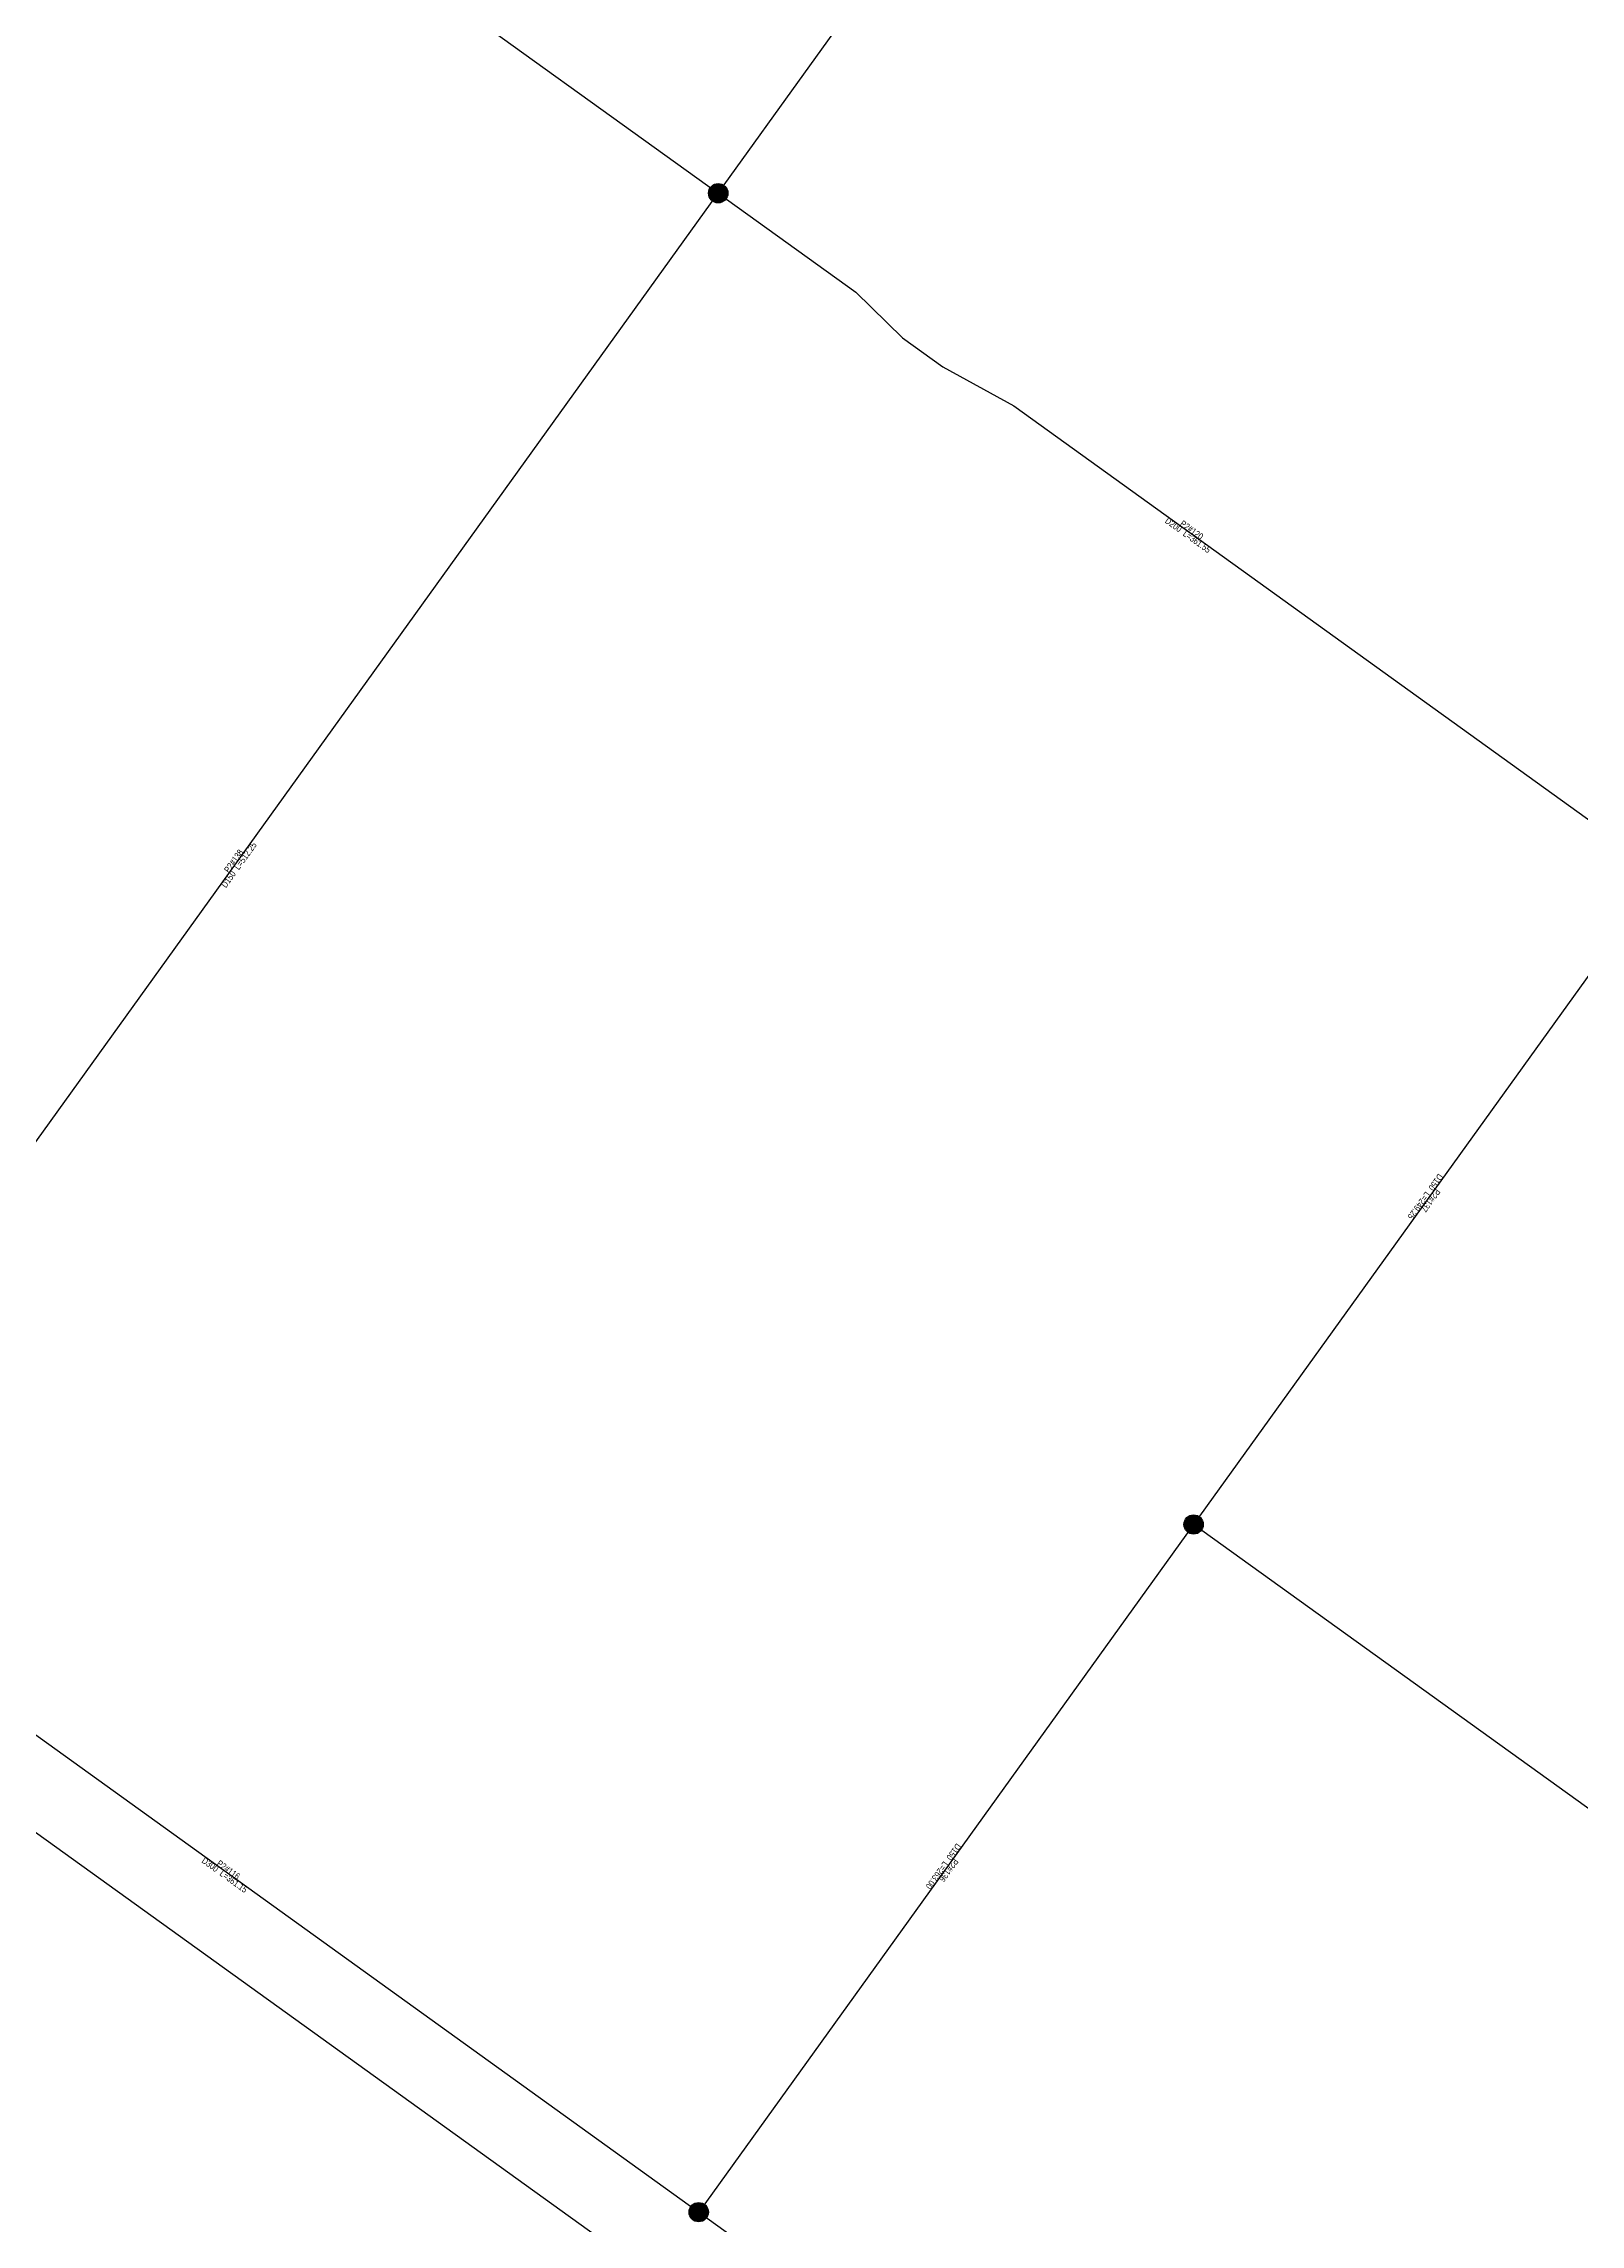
# Model space of a CAD drawing. Header units: metres. Extents: x 145472 to 149777, y 297313 to 301407.
# Drawn here: x 146809 to 147286, y 299907 to 300584 of the extents above; entities that cross this region are included whole.
import ezdxf
from ezdxf.enums import TextEntityAlignment as Align

# ---------------------------------------------------------------- set-up
doc = ezdxf.new("R2010")
doc.units = ezdxf.units.M
for name, color, linetype in [('EPANET2-JUNCTION', 7, 'Continuous'), ('EPANET2-PIPE', 3, 'Continuous'), ('EPANET2-PIPE_no', 7, 'Continuous')]:
    doc.layers.add(name, color=color, linetype=linetype)

# ---------------------------------------------------------------- blocks, each defined once
blk = doc.blocks.new('PIPE_BLOCK')
at = {"width": 0.8}
for tag, p in [('INFO', (0, -1)), ('ID', (0, 1))]:
    blk.add_attdef(tag, text='', height=2, dxfattribs=at).set_placement(p, align=Align.MIDDLE_CENTER)
blk = doc.blocks.new('JUNCTION_BLOCK')
h = blk.add_hatch(color=255)
edge = h.paths.add_edge_path()
edge.add_arc((0, 0), 3, 0, 360)
at = {"color": 5}
blk.add_circle((0, 0), 3, dxfattribs=at)
at = {"color": 5, "width": 0.7}
blk.add_attdef('ID', text='', height=3, dxfattribs=at).set_placement((0, 0), align=Align.MIDDLE_CENTER)

msp = doc.modelspace()

# ---------------------------------------------------------------- linework, layer by layer
at = {"layer": 'EPANET2-PIPE'}
for points in [[(147018.18, 300537.79), (147331.17, 300972.74)], [(146834.41, 300666.34), (146907.5, 300613.74), (146921.42, 300607.42), (147018.18, 300537.79)], [(146718.98, 300122), (147018.18, 300537.79)], [(147018.18, 300537.79), (147060.91, 300507.04), (147075.39, 300492.92), (147087.9, 300483.93), (147109.94, 300471.76), (147311.32, 300326.85)], [(147311.32, 300326.85), (147165.74, 300124.53)], [(147165.74, 300124.53), (147012.12, 299911.06)], [(147430.67, 299933.89), (147165.74, 300124.53)], [(146718.98, 300122), (147012.12, 299911.06)], [(146704.67, 300102.11), (147204.07, 299742.75), (147214.49, 299731.56), (147258.56, 299699.84)], [(147012.12, 299911.06), (147202.14, 299774.32), (147216.07, 299768), (147276.38, 299724.6)]]:
    msp.add_lwpolyline(points, dxfattribs=at)

# ---------------------------------------------------------------- block references
at = {"layer": 'EPANET2-JUNCTION'}
ref = msp.add_blockref('JUNCTION_BLOCK', (147018.18, 300537.79), dxfattribs=at)
ref.add_attrib('ID', 'B116', dxfattribs={"layer": '0', "color": 5, "height": 3, "width": 0.55}).set_placement((147018.18, 300537.79), align=Align.MIDDLE_CENTER)
ref = msp.add_blockref('JUNCTION_BLOCK', (147165.74, 300124.53), dxfattribs=at)
ref.add_attrib('ID', 'B114', dxfattribs={"layer": '0', "color": 5, "height": 3, "width": 0.55}).set_placement((147165.74, 300124.53), align=Align.MIDDLE_CENTER)
ref = msp.add_blockref('JUNCTION_BLOCK', (147012.12, 299911.06), dxfattribs=at)
ref.add_attrib('ID', 'B112', dxfattribs={"layer": '0', "color": 5, "height": 3, "width": 0.55}).set_placement((147012.12, 299911.06), align=Align.MIDDLE_CENTER)
at = {"layer": 'EPANET2-PIPE_no'}
for p, rotation, values in [((147164.59, 300432.44), 324.26146910231205, {'ID': 'P2#120', 'INFO': 'D200  L=361.55'}), ((146868.58, 300329.89), 54.261469374434306, {'ID': 'P2#138', 'INFO': 'D150  L=512.25'}), ((147238.53, 300225.69), 234.26146937656267, {'ID': 'P2#137', 'INFO': 'D150  L=249.25'}), ((147088.93, 300017.79), 234.26146937245448, {'ID': 'P2#136', 'INFO': 'D150  L=263.00'}), ((146865.55, 300016.53), 324.26146911630894, {'ID': 'P2#116', 'INFO': 'D300  L=361.15'})]:
    msp.add_blockref('PIPE_BLOCK', p, dxfattribs=dict(at, rotation=rotation)).add_auto_attribs(values)

doc.saveas('drawing.dxf')
